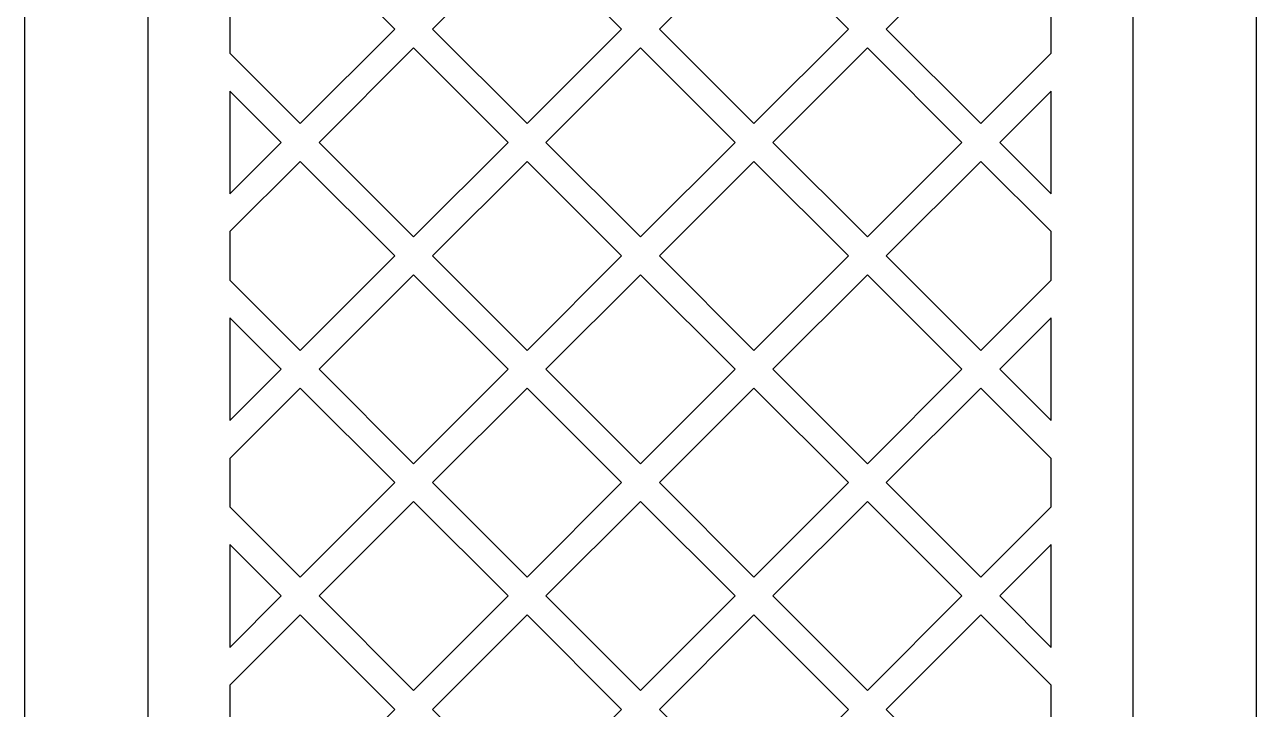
# Model space of a CAD drawing. Header units: centimetres. Extents: x -8.8 to 9.2, y -14.4 to 14.5.
# Drawn here: x -8.77 to -0.5, y -0.15 to 4.45 of the extents above; entities that cross this region are included whole.
import ezdxf

# ---------------------------------------------------------------- set-up
doc = ezdxf.new("R2010")
doc.units = ezdxf.units.CM
doc.header["$MEASUREMENT"] = 0
doc.layers.add('layer 1', color=7, linetype='Continuous')

msp = doc.modelspace()

# ---------------------------------------------------------------- linework, layer by layer
at = {"layer": 'layer 1', "color": 242}
for points, knots in [([(-8.76794, 14.52888), (-8.76794, 14.52888), (-0.49995, 14.52888), (-0.49995, 14.52888), (-0.49995, 14.52888), (-0.49995, 14.52888), (-0.49995, -14.40909), (-0.49995, -14.40909), (-0.49995, -14.40909), (-0.49995, -14.40909), (-8.76794, -14.40909), (-8.76794, -14.40909), (-8.76794, -14.40909), (-8.76794, -14.40909), (-8.76794, 14.52888), (-8.76794, 14.52888)], [0, 0, 0, 0, 0.2, 0.2, 0.2, 0.2, 0.4, 0.4, 0.4, 0.4, 0.6, 0.6, 0.6, 0.6, 1, 1, 1, 1]), ([(-7.94112, 9.4303), (-7.94112, 9.4303), (-1.32677, 9.4303), (-1.32677, 9.4303), (-1.32677, 9.4303), (-1.32677, 9.4303), (-1.32677, -8.2081), (-1.32677, -8.2081), (-1.32677, -8.2081), (-1.32677, -8.2081), (-7.94112, -8.2081), (-7.94112, -8.2081), (-7.94112, -8.2081), (-7.94112, -8.2081), (-7.94112, 9.4303), (-7.94112, 9.4303)], [0, 0, 0, 0, 0.2, 0.2, 0.2, 0.2, 0.4, 0.4, 0.4, 0.4, 0.6, 0.6, 0.6, 0.6, 1, 1, 1, 1]), ([(-7.94112, 9.4303), (-7.94112, 9.4303), (-1.32677, 9.4303), (-1.32677, 9.4303), (-1.32677, 9.4303), (-1.32677, 9.4303), (-1.32677, -8.2081), (-1.32677, -8.2081), (-1.32677, -8.2081), (-1.32677, -8.2081), (-7.94112, -8.2081), (-7.94112, -8.2081), (-7.94112, -8.2081), (-7.94112, -8.2081), (-7.94112, 9.4303), (-7.94112, 9.4303)], [0, 0, 0, 0, 0.2, 0.2, 0.2, 0.2, 0.4, 0.4, 0.4, 0.4, 0.6, 0.6, 0.6, 0.6, 1, 1, 1, 1]), ([(-7.38995, 4.25538), (-7.38995, 4.25538), (-7.38995, 4.58072), (-7.38995, 4.58072), (-7.38995, 4.58072), (-7.38995, 4.58072), (-6.91813, 5.05256), (-6.91813, 5.05256), (-6.91813, 5.05256), (-6.91813, 5.05256), (-6.28361, 4.41804), (-6.28361, 4.41804), (-6.28361, 4.41804), (-6.28361, 4.41804), (-6.91813, 3.78359), (-6.91813, 3.78359), (-6.91813, 3.78359), (-6.91813, 3.78359), (-7.38995, 4.25538), (-7.38995, 4.25538)], [0, 0, 0, 0, 0.1666667, 0.1666667, 0.1666667, 0.1666667, 0.3333333, 0.3333333, 0.3333333, 0.3333333, 0.5, 0.5, 0.5, 0.5, 0.6666667, 0.6666667, 0.6666667, 0.6666667, 1, 1, 1, 1]), ([(-5.39533, 5.05256), (-5.39533, 5.05256), (-4.76082, 4.41804), (-4.76082, 4.41804), (-4.76082, 4.41804), (-4.76082, 4.41804), (-5.39533, 3.78359), (-5.39533, 3.78359), (-5.39533, 3.78359), (-5.39533, 3.78359), (-6.02985, 4.41804), (-6.02985, 4.41804), (-6.02985, 4.41804), (-6.02985, 4.41804), (-5.39533, 5.05256), (-5.39533, 5.05256)], [0, 0, 0, 0, 0.2, 0.2, 0.2, 0.2, 0.4, 0.4, 0.4, 0.4, 0.6, 0.6, 0.6, 0.6, 1, 1, 1, 1]), ([(-3.23804, 4.41804), (-3.23804, 4.41804), (-3.87256, 3.78359), (-3.87256, 3.78359), (-3.87256, 3.78359), (-3.87256, 3.78359), (-4.50707, 4.41804), (-4.50707, 4.41804), (-4.50707, 4.41804), (-4.50707, 4.41804), (-3.87256, 5.05256), (-3.87256, 5.05256), (-3.87256, 5.05256), (-3.87256, 5.05256), (-3.23804, 4.41804), (-3.23804, 4.41804)], [0, 0, 0, 0, 0.2, 0.2, 0.2, 0.2, 0.4, 0.4, 0.4, 0.4, 0.6, 0.6, 0.6, 0.6, 1, 1, 1, 1]), ([(-1.87794, 4.58072), (-1.87794, 4.58072), (-1.87794, 4.25538), (-1.87794, 4.25538), (-1.87794, 4.25538), (-1.87794, 4.25538), (-2.34976, 3.78359), (-2.34976, 3.78359), (-2.34976, 3.78359), (-2.34976, 3.78359), (-2.98428, 4.41804), (-2.98428, 4.41804), (-2.98428, 4.41804), (-2.98428, 4.41804), (-2.34976, 5.05256), (-2.34976, 5.05256), (-2.34976, 5.05256), (-2.34976, 5.05256), (-1.87794, 4.58072), (-1.87794, 4.58072)], [0, 0, 0, 0, 0.1666667, 0.1666667, 0.1666667, 0.1666667, 0.3333333, 0.3333333, 0.3333333, 0.3333333, 0.5, 0.5, 0.5, 0.5, 0.6666667, 0.6666667, 0.6666667, 0.6666667, 1, 1, 1, 1]), ([(-6.15672, 4.29116), (-6.15672, 4.29116), (-5.52223, 3.65667), (-5.52223, 3.65667), (-5.52223, 3.65667), (-5.52223, 3.65667), (-6.15672, 3.02213), (-6.15672, 3.02213), (-6.15672, 3.02213), (-6.15672, 3.02213), (-6.79122, 3.65667), (-6.79122, 3.65667), (-6.79122, 3.65667), (-6.79122, 3.65667), (-6.15672, 4.29116), (-6.15672, 4.29116)], [0, 0, 0, 0, 0.2, 0.2, 0.2, 0.2, 0.4, 0.4, 0.4, 0.4, 0.6, 0.6, 0.6, 0.6, 1, 1, 1, 1]), ([(-4.63395, 4.29116), (-4.63395, 4.29116), (-3.99946, 3.65667), (-3.99946, 3.65667), (-3.99946, 3.65667), (-3.99946, 3.65667), (-4.63395, 3.02213), (-4.63395, 3.02213), (-4.63395, 3.02213), (-4.63395, 3.02213), (-5.26843, 3.65667), (-5.26843, 3.65667), (-5.26843, 3.65667), (-5.26843, 3.65667), (-4.63395, 4.29116), (-4.63395, 4.29116)], [0, 0, 0, 0, 0.2, 0.2, 0.2, 0.2, 0.4, 0.4, 0.4, 0.4, 0.6, 0.6, 0.6, 0.6, 1, 1, 1, 1]), ([(-2.47667, 3.65667), (-2.47667, 3.65667), (-3.11117, 3.02213), (-3.11117, 3.02213), (-3.11117, 3.02213), (-3.11117, 3.02213), (-3.74566, 3.65667), (-3.74566, 3.65667), (-3.74566, 3.65667), (-3.74566, 3.65667), (-3.11117, 4.29116), (-3.11117, 4.29116), (-3.11117, 4.29116), (-3.11117, 4.29116), (-2.47667, 3.65667), (-2.47667, 3.65667)], [0, 0, 0, 0, 0.2, 0.2, 0.2, 0.2, 0.4, 0.4, 0.4, 0.4, 0.6, 0.6, 0.6, 0.6, 1, 1, 1, 1]), ([(-7.38995, 3.31174), (-7.38995, 3.31174), (-7.38995, 4.0016), (-7.38995, 4.0016), (-7.38995, 4.0016), (-7.38995, 4.0016), (-7.04501, 3.65667), (-7.04501, 3.65667), (-7.04501, 3.65667), (-7.04501, 3.65667), (-7.38995, 3.31174), (-7.38995, 3.31174)], [0, 0, 0, 0, 0.25, 0.25, 0.25, 0.25, 0.5, 0.5, 0.5, 0.5, 1, 1, 1, 1]), ([(-1.87794, 4.0016), (-1.87794, 4.0016), (-1.87794, 3.31174), (-1.87794, 3.31174), (-1.87794, 3.31174), (-1.87794, 3.31174), (-2.22288, 3.65667), (-2.22288, 3.65667), (-2.22288, 3.65667), (-2.22288, 3.65667), (-1.87794, 4.0016), (-1.87794, 4.0016)], [0, 0, 0, 0, 0.25, 0.25, 0.25, 0.25, 0.5, 0.5, 0.5, 0.5, 1, 1, 1, 1]), ([(-7.38995, 2.73261), (-7.38995, 2.73261), (-7.38995, 3.05795), (-7.38995, 3.05795), (-7.38995, 3.05795), (-7.38995, 3.05795), (-6.91813, 3.52975), (-6.91813, 3.52975), (-6.91813, 3.52975), (-6.91813, 3.52975), (-6.28361, 2.89528), (-6.28361, 2.89528), (-6.28361, 2.89528), (-6.28361, 2.89528), (-6.91813, 2.26078), (-6.91813, 2.26078), (-6.91813, 2.26078), (-6.91813, 2.26078), (-7.38995, 2.73261), (-7.38995, 2.73261)], [0, 0, 0, 0, 0.1666667, 0.1666667, 0.1666667, 0.1666667, 0.3333333, 0.3333333, 0.3333333, 0.3333333, 0.5, 0.5, 0.5, 0.5, 0.6666667, 0.6666667, 0.6666667, 0.6666667, 1, 1, 1, 1]), ([(-5.39533, 3.52975), (-5.39533, 3.52975), (-4.76082, 2.89528), (-4.76082, 2.89528), (-4.76082, 2.89528), (-4.76082, 2.89528), (-5.39533, 2.26078), (-5.39533, 2.26078), (-5.39533, 2.26078), (-5.39533, 2.26078), (-6.02985, 2.89528), (-6.02985, 2.89528), (-6.02985, 2.89528), (-6.02985, 2.89528), (-5.39533, 3.52975), (-5.39533, 3.52975)], [0, 0, 0, 0, 0.2, 0.2, 0.2, 0.2, 0.4, 0.4, 0.4, 0.4, 0.6, 0.6, 0.6, 0.6, 1, 1, 1, 1]), ([(-3.23804, 2.89528), (-3.23804, 2.89528), (-3.87256, 2.26078), (-3.87256, 2.26078), (-3.87256, 2.26078), (-3.87256, 2.26078), (-4.50707, 2.89528), (-4.50707, 2.89528), (-4.50707, 2.89528), (-4.50707, 2.89528), (-3.87256, 3.52975), (-3.87256, 3.52975), (-3.87256, 3.52975), (-3.87256, 3.52975), (-3.23804, 2.89528), (-3.23804, 2.89528)], [0, 0, 0, 0, 0.2, 0.2, 0.2, 0.2, 0.4, 0.4, 0.4, 0.4, 0.6, 0.6, 0.6, 0.6, 1, 1, 1, 1]), ([(-1.87794, 3.05795), (-1.87794, 3.05795), (-1.87794, 2.73261), (-1.87794, 2.73261), (-1.87794, 2.73261), (-1.87794, 2.73261), (-2.34976, 2.26078), (-2.34976, 2.26078), (-2.34976, 2.26078), (-2.34976, 2.26078), (-2.98428, 2.89528), (-2.98428, 2.89528), (-2.98428, 2.89528), (-2.98428, 2.89528), (-2.34976, 3.52975), (-2.34976, 3.52975), (-2.34976, 3.52975), (-2.34976, 3.52975), (-1.87794, 3.05795), (-1.87794, 3.05795)], [0, 0, 0, 0, 0.1666667, 0.1666667, 0.1666667, 0.1666667, 0.3333333, 0.3333333, 0.3333333, 0.3333333, 0.5, 0.5, 0.5, 0.5, 0.6666667, 0.6666667, 0.6666667, 0.6666667, 1, 1, 1, 1]), ([(-6.15672, 2.76835), (-6.15672, 2.76835), (-5.52223, 2.13388), (-5.52223, 2.13388), (-5.52223, 2.13388), (-5.52223, 2.13388), (-6.15672, 1.49936), (-6.15672, 1.49936), (-6.15672, 1.49936), (-6.15672, 1.49936), (-6.79122, 2.13388), (-6.79122, 2.13388), (-6.79122, 2.13388), (-6.79122, 2.13388), (-6.15672, 2.76835), (-6.15672, 2.76835)], [0, 0, 0, 0, 0.2, 0.2, 0.2, 0.2, 0.4, 0.4, 0.4, 0.4, 0.6, 0.6, 0.6, 0.6, 1, 1, 1, 1]), ([(-4.63395, 2.76835), (-4.63395, 2.76835), (-3.99946, 2.13388), (-3.99946, 2.13388), (-3.99946, 2.13388), (-3.99946, 2.13388), (-4.63395, 1.49936), (-4.63395, 1.49936), (-4.63395, 1.49936), (-4.63395, 1.49936), (-5.26843, 2.13388), (-5.26843, 2.13388), (-5.26843, 2.13388), (-5.26843, 2.13388), (-4.63395, 2.76835), (-4.63395, 2.76835)], [0, 0, 0, 0, 0.2, 0.2, 0.2, 0.2, 0.4, 0.4, 0.4, 0.4, 0.6, 0.6, 0.6, 0.6, 1, 1, 1, 1]), ([(-2.47667, 2.13388), (-2.47667, 2.13388), (-3.11117, 1.49936), (-3.11117, 1.49936), (-3.11117, 1.49936), (-3.11117, 1.49936), (-3.74566, 2.13388), (-3.74566, 2.13388), (-3.74566, 2.13388), (-3.74566, 2.13388), (-3.11117, 2.76835), (-3.11117, 2.76835), (-3.11117, 2.76835), (-3.11117, 2.76835), (-2.47667, 2.13388), (-2.47667, 2.13388)], [0, 0, 0, 0, 0.2, 0.2, 0.2, 0.2, 0.4, 0.4, 0.4, 0.4, 0.6, 0.6, 0.6, 0.6, 1, 1, 1, 1]), ([(-7.38995, 1.78894), (-7.38995, 1.78894), (-7.38995, 2.47877), (-7.38995, 2.47877), (-7.38995, 2.47877), (-7.38995, 2.47877), (-7.04501, 2.13388), (-7.04501, 2.13388), (-7.04501, 2.13388), (-7.04501, 2.13388), (-7.38995, 1.78894), (-7.38995, 1.78894)], [0, 0, 0, 0, 0.25, 0.25, 0.25, 0.25, 0.5, 0.5, 0.5, 0.5, 1, 1, 1, 1]), ([(-1.87794, 2.47877), (-1.87794, 2.47877), (-1.87794, 1.78894), (-1.87794, 1.78894), (-1.87794, 1.78894), (-1.87794, 1.78894), (-2.22288, 2.13388), (-2.22288, 2.13388), (-2.22288, 2.13388), (-2.22288, 2.13388), (-1.87794, 2.47877), (-1.87794, 2.47877)], [0, 0, 0, 0, 0.25, 0.25, 0.25, 0.25, 0.5, 0.5, 0.5, 0.5, 1, 1, 1, 1]), ([(-7.38995, 1.20983), (-7.38995, 1.20983), (-7.38995, 1.53518), (-7.38995, 1.53518), (-7.38995, 1.53518), (-7.38995, 1.53518), (-6.91813, 2.00699), (-6.91813, 2.00699), (-6.91813, 2.00699), (-6.91813, 2.00699), (-6.28361, 1.37248), (-6.28361, 1.37248), (-6.28361, 1.37248), (-6.28361, 1.37248), (-6.91813, 0.738), (-6.91813, 0.738), (-6.91813, 0.738), (-6.91813, 0.738), (-7.38995, 1.20983), (-7.38995, 1.20983)], [0, 0, 0, 0, 0.1666667, 0.1666667, 0.1666667, 0.1666667, 0.3333333, 0.3333333, 0.3333333, 0.3333333, 0.5, 0.5, 0.5, 0.5, 0.6666667, 0.6666667, 0.6666667, 0.6666667, 1, 1, 1, 1]), ([(-5.39533, 2.00699), (-5.39533, 2.00699), (-4.76082, 1.37248), (-4.76082, 1.37248), (-4.76082, 1.37248), (-4.76082, 1.37248), (-5.39533, 0.738), (-5.39533, 0.738), (-5.39533, 0.738), (-5.39533, 0.738), (-6.02985, 1.37248), (-6.02985, 1.37248), (-6.02985, 1.37248), (-6.02985, 1.37248), (-5.39533, 2.00699), (-5.39533, 2.00699)], [0, 0, 0, 0, 0.2, 0.2, 0.2, 0.2, 0.4, 0.4, 0.4, 0.4, 0.6, 0.6, 0.6, 0.6, 1, 1, 1, 1]), ([(-3.23804, 1.37248), (-3.23804, 1.37248), (-3.87256, 0.738), (-3.87256, 0.738), (-3.87256, 0.738), (-3.87256, 0.738), (-4.50707, 1.37248), (-4.50707, 1.37248), (-4.50707, 1.37248), (-4.50707, 1.37248), (-3.87256, 2.00699), (-3.87256, 2.00699), (-3.87256, 2.00699), (-3.87256, 2.00699), (-3.23804, 1.37248), (-3.23804, 1.37248)], [0, 0, 0, 0, 0.2, 0.2, 0.2, 0.2, 0.4, 0.4, 0.4, 0.4, 0.6, 0.6, 0.6, 0.6, 1, 1, 1, 1]), ([(-1.87794, 1.53518), (-1.87794, 1.53518), (-1.87794, 1.20983), (-1.87794, 1.20983), (-1.87794, 1.20983), (-1.87794, 1.20983), (-2.34976, 0.738), (-2.34976, 0.738), (-2.34976, 0.738), (-2.34976, 0.738), (-2.98428, 1.37248), (-2.98428, 1.37248), (-2.98428, 1.37248), (-2.98428, 1.37248), (-2.34976, 2.00699), (-2.34976, 2.00699), (-2.34976, 2.00699), (-2.34976, 2.00699), (-1.87794, 1.53518), (-1.87794, 1.53518)], [0, 0, 0, 0, 0.1666667, 0.1666667, 0.1666667, 0.1666667, 0.3333333, 0.3333333, 0.3333333, 0.3333333, 0.5, 0.5, 0.5, 0.5, 0.6666667, 0.6666667, 0.6666667, 0.6666667, 1, 1, 1, 1]), ([(-6.15672, 1.2456), (-6.15672, 1.2456), (-5.52223, 0.61113), (-5.52223, 0.61113), (-5.52223, 0.61113), (-5.52223, 0.61113), (-6.15672, -0.02341), (-6.15672, -0.02341), (-6.15672, -0.02341), (-6.15672, -0.02341), (-6.79122, 0.61113), (-6.79122, 0.61113), (-6.79122, 0.61113), (-6.79122, 0.61113), (-6.15672, 1.2456), (-6.15672, 1.2456)], [0, 0, 0, 0, 0.2, 0.2, 0.2, 0.2, 0.4, 0.4, 0.4, 0.4, 0.6, 0.6, 0.6, 0.6, 1, 1, 1, 1]), ([(-4.63395, 1.2456), (-4.63395, 1.2456), (-3.99946, 0.61113), (-3.99946, 0.61113), (-3.99946, 0.61113), (-3.99946, 0.61113), (-4.63395, -0.02341), (-4.63395, -0.02341), (-4.63395, -0.02341), (-4.63395, -0.02341), (-5.26843, 0.61113), (-5.26843, 0.61113), (-5.26843, 0.61113), (-5.26843, 0.61113), (-4.63395, 1.2456), (-4.63395, 1.2456)], [0, 0, 0, 0, 0.2, 0.2, 0.2, 0.2, 0.4, 0.4, 0.4, 0.4, 0.6, 0.6, 0.6, 0.6, 1, 1, 1, 1]), ([(-2.47667, 0.61113), (-2.47667, 0.61113), (-3.11117, -0.02341), (-3.11117, -0.02341), (-3.11117, -0.02341), (-3.11117, -0.02341), (-3.74566, 0.61113), (-3.74566, 0.61113), (-3.74566, 0.61113), (-3.74566, 0.61113), (-3.11117, 1.2456), (-3.11117, 1.2456), (-3.11117, 1.2456), (-3.11117, 1.2456), (-2.47667, 0.61113), (-2.47667, 0.61113)], [0, 0, 0, 0, 0.2, 0.2, 0.2, 0.2, 0.4, 0.4, 0.4, 0.4, 0.6, 0.6, 0.6, 0.6, 1, 1, 1, 1]), ([(-7.38995, 0.26616), (-7.38995, 0.26616), (-7.38995, 0.95599), (-7.38995, 0.95599), (-7.38995, 0.95599), (-7.38995, 0.95599), (-7.04501, 0.61113), (-7.04501, 0.61113), (-7.04501, 0.61113), (-7.04501, 0.61113), (-7.38995, 0.26616), (-7.38995, 0.26616)], [0, 0, 0, 0, 0.25, 0.25, 0.25, 0.25, 0.5, 0.5, 0.5, 0.5, 1, 1, 1, 1]), ([(-1.87794, 0.95599), (-1.87794, 0.95599), (-1.87794, 0.26616), (-1.87794, 0.26616), (-1.87794, 0.26616), (-1.87794, 0.26616), (-2.22288, 0.61113), (-2.22288, 0.61113), (-2.22288, 0.61113), (-2.22288, 0.61113), (-1.87794, 0.95599), (-1.87794, 0.95599)], [0, 0, 0, 0, 0.25, 0.25, 0.25, 0.25, 0.5, 0.5, 0.5, 0.5, 1, 1, 1, 1]), ([(-7.38995, -0.31296), (-7.38995, -0.31296), (-7.38995, 0.01237), (-7.38995, 0.01237), (-7.38995, 0.01237), (-7.38995, 0.01237), (-6.91813, 0.48421), (-6.91813, 0.48421), (-6.91813, 0.48421), (-6.91813, 0.48421), (-6.28361, -0.15031), (-6.28361, -0.15031), (-6.28361, -0.15031), (-6.28361, -0.15031), (-6.91813, -0.78478), (-6.91813, -0.78478), (-6.91813, -0.78478), (-6.91813, -0.78478), (-7.38995, -0.31296), (-7.38995, -0.31296)], [0, 0, 0, 0, 0.1666667, 0.1666667, 0.1666667, 0.1666667, 0.3333333, 0.3333333, 0.3333333, 0.3333333, 0.5, 0.5, 0.5, 0.5, 0.6666667, 0.6666667, 0.6666667, 0.6666667, 1, 1, 1, 1]), ([(-5.39533, 0.48421), (-5.39533, 0.48421), (-4.76082, -0.15031), (-4.76082, -0.15031), (-4.76082, -0.15031), (-4.76082, -0.15031), (-5.39533, -0.78478), (-5.39533, -0.78478), (-5.39533, -0.78478), (-5.39533, -0.78478), (-6.02985, -0.15031), (-6.02985, -0.15031), (-6.02985, -0.15031), (-6.02985, -0.15031), (-5.39533, 0.48421), (-5.39533, 0.48421)], [0, 0, 0, 0, 0.2, 0.2, 0.2, 0.2, 0.4, 0.4, 0.4, 0.4, 0.6, 0.6, 0.6, 0.6, 1, 1, 1, 1]), ([(-3.23804, -0.15031), (-3.23804, -0.15031), (-3.87256, -0.78478), (-3.87256, -0.78478), (-3.87256, -0.78478), (-3.87256, -0.78478), (-4.50707, -0.15031), (-4.50707, -0.15031), (-4.50707, -0.15031), (-4.50707, -0.15031), (-3.87256, 0.48421), (-3.87256, 0.48421), (-3.87256, 0.48421), (-3.87256, 0.48421), (-3.23804, -0.15031), (-3.23804, -0.15031)], [0, 0, 0, 0, 0.2, 0.2, 0.2, 0.2, 0.4, 0.4, 0.4, 0.4, 0.6, 0.6, 0.6, 0.6, 1, 1, 1, 1]), ([(-1.87794, 0.01237), (-1.87794, 0.01237), (-1.87794, -0.31296), (-1.87794, -0.31296), (-1.87794, -0.31296), (-1.87794, -0.31296), (-2.34976, -0.78478), (-2.34976, -0.78478), (-2.34976, -0.78478), (-2.34976, -0.78478), (-2.98428, -0.15031), (-2.98428, -0.15031), (-2.98428, -0.15031), (-2.98428, -0.15031), (-2.34976, 0.48421), (-2.34976, 0.48421), (-2.34976, 0.48421), (-2.34976, 0.48421), (-1.87794, 0.01237), (-1.87794, 0.01237)], [0, 0, 0, 0, 0.1666667, 0.1666667, 0.1666667, 0.1666667, 0.3333333, 0.3333333, 0.3333333, 0.3333333, 0.5, 0.5, 0.5, 0.5, 0.6666667, 0.6666667, 0.6666667, 0.6666667, 1, 1, 1, 1])]:
    msp.add_open_spline(points, degree=3, knots=knots, dxfattribs=at)
at = {"layer": 'layer 1', "color": 177, "lineweight": 9}
for points, knots in [([(-8.76794, 14.52888), (-8.76794, 14.52888), (-0.49995, 14.52888), (-0.49995, 14.52888), (-0.49995, 14.52888), (-0.49995, 14.52888), (-0.49995, -14.40909), (-0.49995, -14.40909), (-0.49995, -14.40909), (-0.49995, -14.40909), (-8.76794, -14.40909), (-8.76794, -14.40909), (-8.76794, -14.40909), (-8.76794, -14.40909), (-8.76794, 14.52888), (-8.76794, 14.52888)], [0, 0, 0, 0, 0.2, 0.2, 0.2, 0.2, 0.4, 0.4, 0.4, 0.4, 0.6, 0.6, 0.6, 0.6, 1, 1, 1, 1]), ([(-7.94112, 9.4303), (-7.94112, 9.4303), (-1.32677, 9.4303), (-1.32677, 9.4303), (-1.32677, 9.4303), (-1.32677, 9.4303), (-1.32677, -8.2081), (-1.32677, -8.2081), (-1.32677, -8.2081), (-1.32677, -8.2081), (-7.94112, -8.2081), (-7.94112, -8.2081), (-7.94112, -8.2081), (-7.94112, -8.2081), (-7.94112, 9.4303), (-7.94112, 9.4303)], [0, 0, 0, 0, 0.2, 0.2, 0.2, 0.2, 0.4, 0.4, 0.4, 0.4, 0.6, 0.6, 0.6, 0.6, 1, 1, 1, 1]), ([(-7.94112, 9.4303), (-7.94112, 9.4303), (-1.32677, 9.4303), (-1.32677, 9.4303), (-1.32677, 9.4303), (-1.32677, 9.4303), (-1.32677, -8.2081), (-1.32677, -8.2081), (-1.32677, -8.2081), (-1.32677, -8.2081), (-7.94112, -8.2081), (-7.94112, -8.2081), (-7.94112, -8.2081), (-7.94112, -8.2081), (-7.94112, 9.4303), (-7.94112, 9.4303)], [0, 0, 0, 0, 0.2, 0.2, 0.2, 0.2, 0.4, 0.4, 0.4, 0.4, 0.6, 0.6, 0.6, 0.6, 1, 1, 1, 1]), ([(-7.38995, 4.25538), (-7.38995, 4.25538), (-7.38995, 4.58072), (-7.38995, 4.58072), (-7.38995, 4.58072), (-7.38995, 4.58072), (-6.91813, 5.05256), (-6.91813, 5.05256), (-6.91813, 5.05256), (-6.91813, 5.05256), (-6.28361, 4.41804), (-6.28361, 4.41804), (-6.28361, 4.41804), (-6.28361, 4.41804), (-6.91813, 3.78359), (-6.91813, 3.78359), (-6.91813, 3.78359), (-6.91813, 3.78359), (-7.38995, 4.25538), (-7.38995, 4.25538)], [0, 0, 0, 0, 0.1666667, 0.1666667, 0.1666667, 0.1666667, 0.3333333, 0.3333333, 0.3333333, 0.3333333, 0.5, 0.5, 0.5, 0.5, 0.6666667, 0.6666667, 0.6666667, 0.6666667, 1, 1, 1, 1]), ([(-5.39533, 5.05256), (-5.39533, 5.05256), (-4.76082, 4.41804), (-4.76082, 4.41804), (-4.76082, 4.41804), (-4.76082, 4.41804), (-5.39533, 3.78359), (-5.39533, 3.78359), (-5.39533, 3.78359), (-5.39533, 3.78359), (-6.02985, 4.41804), (-6.02985, 4.41804), (-6.02985, 4.41804), (-6.02985, 4.41804), (-5.39533, 5.05256), (-5.39533, 5.05256)], [0, 0, 0, 0, 0.2, 0.2, 0.2, 0.2, 0.4, 0.4, 0.4, 0.4, 0.6, 0.6, 0.6, 0.6, 1, 1, 1, 1]), ([(-3.23804, 4.41804), (-3.23804, 4.41804), (-3.87256, 3.78359), (-3.87256, 3.78359), (-3.87256, 3.78359), (-3.87256, 3.78359), (-4.50707, 4.41804), (-4.50707, 4.41804), (-4.50707, 4.41804), (-4.50707, 4.41804), (-3.87256, 5.05256), (-3.87256, 5.05256), (-3.87256, 5.05256), (-3.87256, 5.05256), (-3.23804, 4.41804), (-3.23804, 4.41804)], [0, 0, 0, 0, 0.2, 0.2, 0.2, 0.2, 0.4, 0.4, 0.4, 0.4, 0.6, 0.6, 0.6, 0.6, 1, 1, 1, 1]), ([(-1.87794, 4.58072), (-1.87794, 4.58072), (-1.87794, 4.25538), (-1.87794, 4.25538), (-1.87794, 4.25538), (-1.87794, 4.25538), (-2.34976, 3.78359), (-2.34976, 3.78359), (-2.34976, 3.78359), (-2.34976, 3.78359), (-2.98428, 4.41804), (-2.98428, 4.41804), (-2.98428, 4.41804), (-2.98428, 4.41804), (-2.34976, 5.05256), (-2.34976, 5.05256), (-2.34976, 5.05256), (-2.34976, 5.05256), (-1.87794, 4.58072), (-1.87794, 4.58072)], [0, 0, 0, 0, 0.1666667, 0.1666667, 0.1666667, 0.1666667, 0.3333333, 0.3333333, 0.3333333, 0.3333333, 0.5, 0.5, 0.5, 0.5, 0.6666667, 0.6666667, 0.6666667, 0.6666667, 1, 1, 1, 1]), ([(-6.15672, 4.29116), (-6.15672, 4.29116), (-5.52223, 3.65667), (-5.52223, 3.65667), (-5.52223, 3.65667), (-5.52223, 3.65667), (-6.15672, 3.02213), (-6.15672, 3.02213), (-6.15672, 3.02213), (-6.15672, 3.02213), (-6.79122, 3.65667), (-6.79122, 3.65667), (-6.79122, 3.65667), (-6.79122, 3.65667), (-6.15672, 4.29116), (-6.15672, 4.29116)], [0, 0, 0, 0, 0.2, 0.2, 0.2, 0.2, 0.4, 0.4, 0.4, 0.4, 0.6, 0.6, 0.6, 0.6, 1, 1, 1, 1]), ([(-4.63395, 4.29116), (-4.63395, 4.29116), (-3.99946, 3.65667), (-3.99946, 3.65667), (-3.99946, 3.65667), (-3.99946, 3.65667), (-4.63395, 3.02213), (-4.63395, 3.02213), (-4.63395, 3.02213), (-4.63395, 3.02213), (-5.26843, 3.65667), (-5.26843, 3.65667), (-5.26843, 3.65667), (-5.26843, 3.65667), (-4.63395, 4.29116), (-4.63395, 4.29116)], [0, 0, 0, 0, 0.2, 0.2, 0.2, 0.2, 0.4, 0.4, 0.4, 0.4, 0.6, 0.6, 0.6, 0.6, 1, 1, 1, 1]), ([(-2.47667, 3.65667), (-2.47667, 3.65667), (-3.11117, 3.02213), (-3.11117, 3.02213), (-3.11117, 3.02213), (-3.11117, 3.02213), (-3.74566, 3.65667), (-3.74566, 3.65667), (-3.74566, 3.65667), (-3.74566, 3.65667), (-3.11117, 4.29116), (-3.11117, 4.29116), (-3.11117, 4.29116), (-3.11117, 4.29116), (-2.47667, 3.65667), (-2.47667, 3.65667)], [0, 0, 0, 0, 0.2, 0.2, 0.2, 0.2, 0.4, 0.4, 0.4, 0.4, 0.6, 0.6, 0.6, 0.6, 1, 1, 1, 1]), ([(-7.38995, 3.31174), (-7.38995, 3.31174), (-7.38995, 4.0016), (-7.38995, 4.0016), (-7.38995, 4.0016), (-7.38995, 4.0016), (-7.04501, 3.65667), (-7.04501, 3.65667), (-7.04501, 3.65667), (-7.04501, 3.65667), (-7.38995, 3.31174), (-7.38995, 3.31174)], [0, 0, 0, 0, 0.25, 0.25, 0.25, 0.25, 0.5, 0.5, 0.5, 0.5, 1, 1, 1, 1]), ([(-1.87794, 4.0016), (-1.87794, 4.0016), (-1.87794, 3.31174), (-1.87794, 3.31174), (-1.87794, 3.31174), (-1.87794, 3.31174), (-2.22288, 3.65667), (-2.22288, 3.65667), (-2.22288, 3.65667), (-2.22288, 3.65667), (-1.87794, 4.0016), (-1.87794, 4.0016)], [0, 0, 0, 0, 0.25, 0.25, 0.25, 0.25, 0.5, 0.5, 0.5, 0.5, 1, 1, 1, 1]), ([(-7.38995, 2.73261), (-7.38995, 2.73261), (-7.38995, 3.05795), (-7.38995, 3.05795), (-7.38995, 3.05795), (-7.38995, 3.05795), (-6.91813, 3.52975), (-6.91813, 3.52975), (-6.91813, 3.52975), (-6.91813, 3.52975), (-6.28361, 2.89528), (-6.28361, 2.89528), (-6.28361, 2.89528), (-6.28361, 2.89528), (-6.91813, 2.26078), (-6.91813, 2.26078), (-6.91813, 2.26078), (-6.91813, 2.26078), (-7.38995, 2.73261), (-7.38995, 2.73261)], [0, 0, 0, 0, 0.1666667, 0.1666667, 0.1666667, 0.1666667, 0.3333333, 0.3333333, 0.3333333, 0.3333333, 0.5, 0.5, 0.5, 0.5, 0.6666667, 0.6666667, 0.6666667, 0.6666667, 1, 1, 1, 1]), ([(-5.39533, 3.52975), (-5.39533, 3.52975), (-4.76082, 2.89528), (-4.76082, 2.89528), (-4.76082, 2.89528), (-4.76082, 2.89528), (-5.39533, 2.26078), (-5.39533, 2.26078), (-5.39533, 2.26078), (-5.39533, 2.26078), (-6.02985, 2.89528), (-6.02985, 2.89528), (-6.02985, 2.89528), (-6.02985, 2.89528), (-5.39533, 3.52975), (-5.39533, 3.52975)], [0, 0, 0, 0, 0.2, 0.2, 0.2, 0.2, 0.4, 0.4, 0.4, 0.4, 0.6, 0.6, 0.6, 0.6, 1, 1, 1, 1]), ([(-3.23804, 2.89528), (-3.23804, 2.89528), (-3.87256, 2.26078), (-3.87256, 2.26078), (-3.87256, 2.26078), (-3.87256, 2.26078), (-4.50707, 2.89528), (-4.50707, 2.89528), (-4.50707, 2.89528), (-4.50707, 2.89528), (-3.87256, 3.52975), (-3.87256, 3.52975), (-3.87256, 3.52975), (-3.87256, 3.52975), (-3.23804, 2.89528), (-3.23804, 2.89528)], [0, 0, 0, 0, 0.2, 0.2, 0.2, 0.2, 0.4, 0.4, 0.4, 0.4, 0.6, 0.6, 0.6, 0.6, 1, 1, 1, 1]), ([(-1.87794, 3.05795), (-1.87794, 3.05795), (-1.87794, 2.73261), (-1.87794, 2.73261), (-1.87794, 2.73261), (-1.87794, 2.73261), (-2.34976, 2.26078), (-2.34976, 2.26078), (-2.34976, 2.26078), (-2.34976, 2.26078), (-2.98428, 2.89528), (-2.98428, 2.89528), (-2.98428, 2.89528), (-2.98428, 2.89528), (-2.34976, 3.52975), (-2.34976, 3.52975), (-2.34976, 3.52975), (-2.34976, 3.52975), (-1.87794, 3.05795), (-1.87794, 3.05795)], [0, 0, 0, 0, 0.1666667, 0.1666667, 0.1666667, 0.1666667, 0.3333333, 0.3333333, 0.3333333, 0.3333333, 0.5, 0.5, 0.5, 0.5, 0.6666667, 0.6666667, 0.6666667, 0.6666667, 1, 1, 1, 1]), ([(-6.15672, 2.76835), (-6.15672, 2.76835), (-5.52223, 2.13388), (-5.52223, 2.13388), (-5.52223, 2.13388), (-5.52223, 2.13388), (-6.15672, 1.49936), (-6.15672, 1.49936), (-6.15672, 1.49936), (-6.15672, 1.49936), (-6.79122, 2.13388), (-6.79122, 2.13388), (-6.79122, 2.13388), (-6.79122, 2.13388), (-6.15672, 2.76835), (-6.15672, 2.76835)], [0, 0, 0, 0, 0.2, 0.2, 0.2, 0.2, 0.4, 0.4, 0.4, 0.4, 0.6, 0.6, 0.6, 0.6, 1, 1, 1, 1]), ([(-4.63395, 2.76835), (-4.63395, 2.76835), (-3.99946, 2.13388), (-3.99946, 2.13388), (-3.99946, 2.13388), (-3.99946, 2.13388), (-4.63395, 1.49936), (-4.63395, 1.49936), (-4.63395, 1.49936), (-4.63395, 1.49936), (-5.26843, 2.13388), (-5.26843, 2.13388), (-5.26843, 2.13388), (-5.26843, 2.13388), (-4.63395, 2.76835), (-4.63395, 2.76835)], [0, 0, 0, 0, 0.2, 0.2, 0.2, 0.2, 0.4, 0.4, 0.4, 0.4, 0.6, 0.6, 0.6, 0.6, 1, 1, 1, 1]), ([(-2.47667, 2.13388), (-2.47667, 2.13388), (-3.11117, 1.49936), (-3.11117, 1.49936), (-3.11117, 1.49936), (-3.11117, 1.49936), (-3.74566, 2.13388), (-3.74566, 2.13388), (-3.74566, 2.13388), (-3.74566, 2.13388), (-3.11117, 2.76835), (-3.11117, 2.76835), (-3.11117, 2.76835), (-3.11117, 2.76835), (-2.47667, 2.13388), (-2.47667, 2.13388)], [0, 0, 0, 0, 0.2, 0.2, 0.2, 0.2, 0.4, 0.4, 0.4, 0.4, 0.6, 0.6, 0.6, 0.6, 1, 1, 1, 1]), ([(-7.38995, 1.78894), (-7.38995, 1.78894), (-7.38995, 2.47877), (-7.38995, 2.47877), (-7.38995, 2.47877), (-7.38995, 2.47877), (-7.04501, 2.13388), (-7.04501, 2.13388), (-7.04501, 2.13388), (-7.04501, 2.13388), (-7.38995, 1.78894), (-7.38995, 1.78894)], [0, 0, 0, 0, 0.25, 0.25, 0.25, 0.25, 0.5, 0.5, 0.5, 0.5, 1, 1, 1, 1]), ([(-1.87794, 2.47877), (-1.87794, 2.47877), (-1.87794, 1.78894), (-1.87794, 1.78894), (-1.87794, 1.78894), (-1.87794, 1.78894), (-2.22288, 2.13388), (-2.22288, 2.13388), (-2.22288, 2.13388), (-2.22288, 2.13388), (-1.87794, 2.47877), (-1.87794, 2.47877)], [0, 0, 0, 0, 0.25, 0.25, 0.25, 0.25, 0.5, 0.5, 0.5, 0.5, 1, 1, 1, 1]), ([(-7.38995, 1.20983), (-7.38995, 1.20983), (-7.38995, 1.53518), (-7.38995, 1.53518), (-7.38995, 1.53518), (-7.38995, 1.53518), (-6.91813, 2.00699), (-6.91813, 2.00699), (-6.91813, 2.00699), (-6.91813, 2.00699), (-6.28361, 1.37248), (-6.28361, 1.37248), (-6.28361, 1.37248), (-6.28361, 1.37248), (-6.91813, 0.738), (-6.91813, 0.738), (-6.91813, 0.738), (-6.91813, 0.738), (-7.38995, 1.20983), (-7.38995, 1.20983)], [0, 0, 0, 0, 0.1666667, 0.1666667, 0.1666667, 0.1666667, 0.3333333, 0.3333333, 0.3333333, 0.3333333, 0.5, 0.5, 0.5, 0.5, 0.6666667, 0.6666667, 0.6666667, 0.6666667, 1, 1, 1, 1]), ([(-5.39533, 2.00699), (-5.39533, 2.00699), (-4.76082, 1.37248), (-4.76082, 1.37248), (-4.76082, 1.37248), (-4.76082, 1.37248), (-5.39533, 0.738), (-5.39533, 0.738), (-5.39533, 0.738), (-5.39533, 0.738), (-6.02985, 1.37248), (-6.02985, 1.37248), (-6.02985, 1.37248), (-6.02985, 1.37248), (-5.39533, 2.00699), (-5.39533, 2.00699)], [0, 0, 0, 0, 0.2, 0.2, 0.2, 0.2, 0.4, 0.4, 0.4, 0.4, 0.6, 0.6, 0.6, 0.6, 1, 1, 1, 1]), ([(-3.23804, 1.37248), (-3.23804, 1.37248), (-3.87256, 0.738), (-3.87256, 0.738), (-3.87256, 0.738), (-3.87256, 0.738), (-4.50707, 1.37248), (-4.50707, 1.37248), (-4.50707, 1.37248), (-4.50707, 1.37248), (-3.87256, 2.00699), (-3.87256, 2.00699), (-3.87256, 2.00699), (-3.87256, 2.00699), (-3.23804, 1.37248), (-3.23804, 1.37248)], [0, 0, 0, 0, 0.2, 0.2, 0.2, 0.2, 0.4, 0.4, 0.4, 0.4, 0.6, 0.6, 0.6, 0.6, 1, 1, 1, 1]), ([(-1.87794, 1.53518), (-1.87794, 1.53518), (-1.87794, 1.20983), (-1.87794, 1.20983), (-1.87794, 1.20983), (-1.87794, 1.20983), (-2.34976, 0.738), (-2.34976, 0.738), (-2.34976, 0.738), (-2.34976, 0.738), (-2.98428, 1.37248), (-2.98428, 1.37248), (-2.98428, 1.37248), (-2.98428, 1.37248), (-2.34976, 2.00699), (-2.34976, 2.00699), (-2.34976, 2.00699), (-2.34976, 2.00699), (-1.87794, 1.53518), (-1.87794, 1.53518)], [0, 0, 0, 0, 0.1666667, 0.1666667, 0.1666667, 0.1666667, 0.3333333, 0.3333333, 0.3333333, 0.3333333, 0.5, 0.5, 0.5, 0.5, 0.6666667, 0.6666667, 0.6666667, 0.6666667, 1, 1, 1, 1]), ([(-6.15672, 1.2456), (-6.15672, 1.2456), (-5.52223, 0.61113), (-5.52223, 0.61113), (-5.52223, 0.61113), (-5.52223, 0.61113), (-6.15672, -0.02341), (-6.15672, -0.02341), (-6.15672, -0.02341), (-6.15672, -0.02341), (-6.79122, 0.61113), (-6.79122, 0.61113), (-6.79122, 0.61113), (-6.79122, 0.61113), (-6.15672, 1.2456), (-6.15672, 1.2456)], [0, 0, 0, 0, 0.2, 0.2, 0.2, 0.2, 0.4, 0.4, 0.4, 0.4, 0.6, 0.6, 0.6, 0.6, 1, 1, 1, 1]), ([(-4.63395, 1.2456), (-4.63395, 1.2456), (-3.99946, 0.61113), (-3.99946, 0.61113), (-3.99946, 0.61113), (-3.99946, 0.61113), (-4.63395, -0.02341), (-4.63395, -0.02341), (-4.63395, -0.02341), (-4.63395, -0.02341), (-5.26843, 0.61113), (-5.26843, 0.61113), (-5.26843, 0.61113), (-5.26843, 0.61113), (-4.63395, 1.2456), (-4.63395, 1.2456)], [0, 0, 0, 0, 0.2, 0.2, 0.2, 0.2, 0.4, 0.4, 0.4, 0.4, 0.6, 0.6, 0.6, 0.6, 1, 1, 1, 1]), ([(-2.47667, 0.61113), (-2.47667, 0.61113), (-3.11117, -0.02341), (-3.11117, -0.02341), (-3.11117, -0.02341), (-3.11117, -0.02341), (-3.74566, 0.61113), (-3.74566, 0.61113), (-3.74566, 0.61113), (-3.74566, 0.61113), (-3.11117, 1.2456), (-3.11117, 1.2456), (-3.11117, 1.2456), (-3.11117, 1.2456), (-2.47667, 0.61113), (-2.47667, 0.61113)], [0, 0, 0, 0, 0.2, 0.2, 0.2, 0.2, 0.4, 0.4, 0.4, 0.4, 0.6, 0.6, 0.6, 0.6, 1, 1, 1, 1]), ([(-7.38995, 0.26616), (-7.38995, 0.26616), (-7.38995, 0.95599), (-7.38995, 0.95599), (-7.38995, 0.95599), (-7.38995, 0.95599), (-7.04501, 0.61113), (-7.04501, 0.61113), (-7.04501, 0.61113), (-7.04501, 0.61113), (-7.38995, 0.26616), (-7.38995, 0.26616)], [0, 0, 0, 0, 0.25, 0.25, 0.25, 0.25, 0.5, 0.5, 0.5, 0.5, 1, 1, 1, 1]), ([(-1.87794, 0.95599), (-1.87794, 0.95599), (-1.87794, 0.26616), (-1.87794, 0.26616), (-1.87794, 0.26616), (-1.87794, 0.26616), (-2.22288, 0.61113), (-2.22288, 0.61113), (-2.22288, 0.61113), (-2.22288, 0.61113), (-1.87794, 0.95599), (-1.87794, 0.95599)], [0, 0, 0, 0, 0.25, 0.25, 0.25, 0.25, 0.5, 0.5, 0.5, 0.5, 1, 1, 1, 1]), ([(-7.38995, -0.31296), (-7.38995, -0.31296), (-7.38995, 0.01237), (-7.38995, 0.01237), (-7.38995, 0.01237), (-7.38995, 0.01237), (-6.91813, 0.48421), (-6.91813, 0.48421), (-6.91813, 0.48421), (-6.91813, 0.48421), (-6.28361, -0.15031), (-6.28361, -0.15031), (-6.28361, -0.15031), (-6.28361, -0.15031), (-6.91813, -0.78478), (-6.91813, -0.78478), (-6.91813, -0.78478), (-6.91813, -0.78478), (-7.38995, -0.31296), (-7.38995, -0.31296)], [0, 0, 0, 0, 0.1666667, 0.1666667, 0.1666667, 0.1666667, 0.3333333, 0.3333333, 0.3333333, 0.3333333, 0.5, 0.5, 0.5, 0.5, 0.6666667, 0.6666667, 0.6666667, 0.6666667, 1, 1, 1, 1]), ([(-5.39533, 0.48421), (-5.39533, 0.48421), (-4.76082, -0.15031), (-4.76082, -0.15031), (-4.76082, -0.15031), (-4.76082, -0.15031), (-5.39533, -0.78478), (-5.39533, -0.78478), (-5.39533, -0.78478), (-5.39533, -0.78478), (-6.02985, -0.15031), (-6.02985, -0.15031), (-6.02985, -0.15031), (-6.02985, -0.15031), (-5.39533, 0.48421), (-5.39533, 0.48421)], [0, 0, 0, 0, 0.2, 0.2, 0.2, 0.2, 0.4, 0.4, 0.4, 0.4, 0.6, 0.6, 0.6, 0.6, 1, 1, 1, 1]), ([(-3.23804, -0.15031), (-3.23804, -0.15031), (-3.87256, -0.78478), (-3.87256, -0.78478), (-3.87256, -0.78478), (-3.87256, -0.78478), (-4.50707, -0.15031), (-4.50707, -0.15031), (-4.50707, -0.15031), (-4.50707, -0.15031), (-3.87256, 0.48421), (-3.87256, 0.48421), (-3.87256, 0.48421), (-3.87256, 0.48421), (-3.23804, -0.15031), (-3.23804, -0.15031)], [0, 0, 0, 0, 0.2, 0.2, 0.2, 0.2, 0.4, 0.4, 0.4, 0.4, 0.6, 0.6, 0.6, 0.6, 1, 1, 1, 1]), ([(-1.87794, 0.01237), (-1.87794, 0.01237), (-1.87794, -0.31296), (-1.87794, -0.31296), (-1.87794, -0.31296), (-1.87794, -0.31296), (-2.34976, -0.78478), (-2.34976, -0.78478), (-2.34976, -0.78478), (-2.34976, -0.78478), (-2.98428, -0.15031), (-2.98428, -0.15031), (-2.98428, -0.15031), (-2.98428, -0.15031), (-2.34976, 0.48421), (-2.34976, 0.48421), (-2.34976, 0.48421), (-2.34976, 0.48421), (-1.87794, 0.01237), (-1.87794, 0.01237)], [0, 0, 0, 0, 0.1666667, 0.1666667, 0.1666667, 0.1666667, 0.3333333, 0.3333333, 0.3333333, 0.3333333, 0.5, 0.5, 0.5, 0.5, 0.6666667, 0.6666667, 0.6666667, 0.6666667, 1, 1, 1, 1])]:
    msp.add_open_spline(points, degree=3, knots=knots, dxfattribs=at)

doc.saveas('drawing.dxf')
